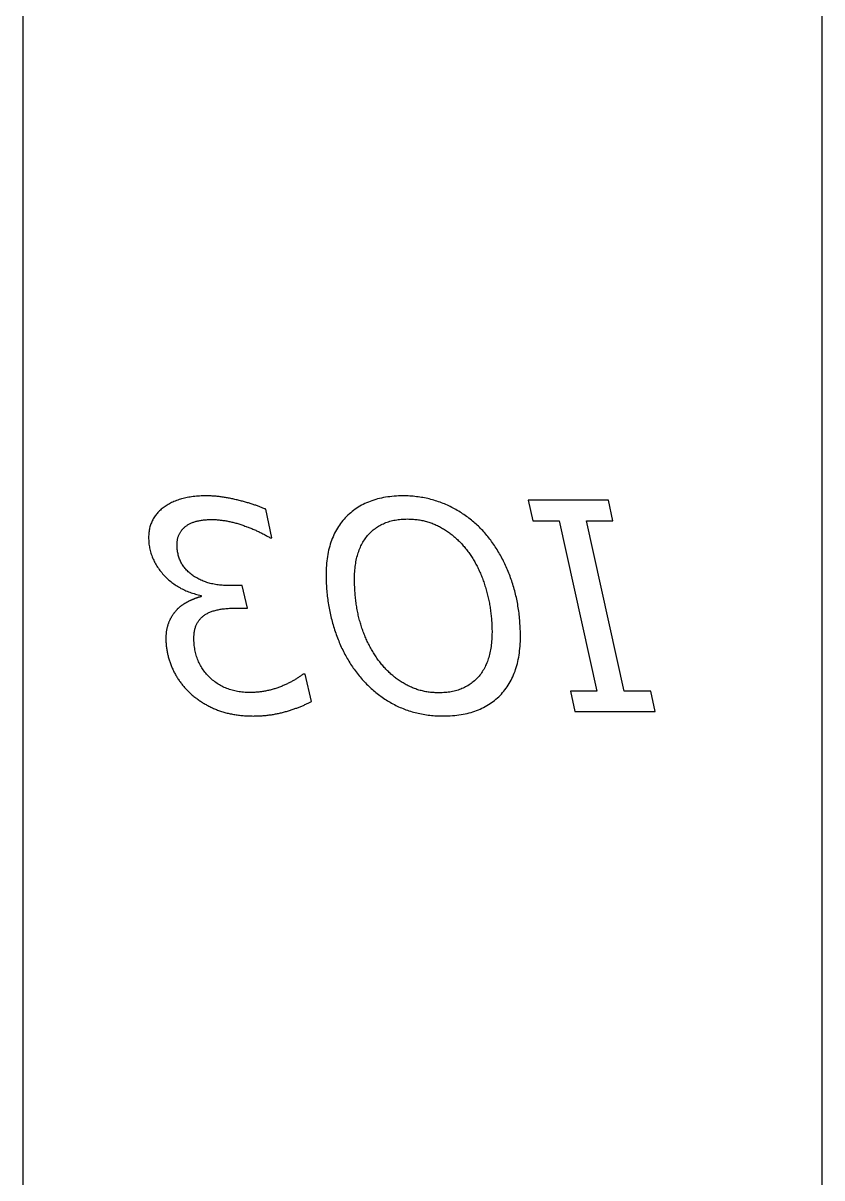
# Model space of a CAD drawing. Extents: x 0.1 to 3.8, y 0.1 to 10.9.
# Drawn here: x 1.969 to 3.844, y 5.494 to 8.206 of the extents above; entities that cross this region are included whole.
import ezdxf

# ---------------------------------------------------------------- set-up
doc = ezdxf.new("R2010")
doc.units = 0
doc.layers.add('CAPA_1', color=7, linetype='CONTINUOUS')

msp = doc.modelspace()

# ---------------------------------------------------------------- linework, layer by layer
at = {"layer": 'CAPA_1', "color": 7}
for points in [[(1.9687, 10.918), (3.8444, 10.918), (3.8444, 1.0423), (1.9687, 1.0423)], [(3.2646, 6.5887), (3.453, 6.5887), (3.4425, 6.637), (3.3802, 6.637), (3.2914, 7.0367), (3.3537, 7.0367), (3.3431, 7.085), (3.1547, 7.085), (3.1653, 7.0367), (3.2275, 7.0367), (3.3163, 6.637), (3.254, 6.637)], [(2.6802, 6.9093)], [(2.8012, 6.7121)]]:
    msp.add_lwpolyline(points, close=True, dxfattribs=at)
for points in [[(2.3988, 7.0954), (2.3948, 7.0954), (2.3908, 7.0953), (2.3869, 7.0951), (2.383, 7.0949), (2.3792, 7.0947), (2.3755, 7.0944), (2.3718, 7.094), (2.3681, 7.0936), (2.3645, 7.0932), (2.361, 7.0926), (2.3575, 7.0921), (2.3541, 7.0914), (2.3508, 7.0907), (2.3475, 7.09), (2.3442, 7.0892), (2.341, 7.0884), (2.3379, 7.0875), (2.3348, 7.0865), (2.3318, 7.0855), (2.3288, 7.0844), (2.3259, 7.0833), (2.323, 7.0821), (2.3202, 7.0809), (2.3175, 7.0796), (2.3148, 7.0782), (2.3122, 7.0768), (2.3096, 7.0754), (2.3071, 7.0739), (2.3046, 7.0723), (2.3022, 7.0707), (2.2998, 7.069)], [(2.4739, 7.0852), (2.4713, 7.0858), (2.4688, 7.0864), (2.4662, 7.087), (2.4637, 7.0876), (2.4612, 7.0882), (2.4587, 7.0887), (2.4562, 7.0893), (2.4537, 7.0898), (2.4512, 7.0902), (2.4487, 7.0907), (2.4463, 7.0911), (2.4438, 7.0915), (2.4414, 7.0919), (2.4389, 7.0923), (2.4365, 7.0927), (2.4341, 7.093), (2.4317, 7.0933), (2.4293, 7.0936), (2.4269, 7.0939), (2.4245, 7.0941), (2.4221, 7.0943), (2.4197, 7.0945), (2.4174, 7.0947), (2.415, 7.0949), (2.4127, 7.095), (2.4104, 7.0951), (2.408, 7.0952), (2.4057, 7.0953), (2.4034, 7.0953), (2.4011, 7.0954), (2.3988, 7.0954)], [(2.5387, 7.0638), (2.537, 7.0646), (2.5353, 7.0653), (2.5336, 7.066), (2.5319, 7.0668), (2.5301, 7.0675), (2.5283, 7.0682), (2.5265, 7.069), (2.5246, 7.0697), (2.5227, 7.0704), (2.5208, 7.0711), (2.5188, 7.0718), (2.5169, 7.0725), (2.5148, 7.0732), (2.5128, 7.0739), (2.5108, 7.0746), (2.5087, 7.0753), (2.5065, 7.076), (2.5044, 7.0767), (2.5022, 7.0774), (2.5, 7.078), (2.4978, 7.0787), (2.4955, 7.0794), (2.4932, 7.08), (2.4909, 7.0807), (2.4886, 7.0813), (2.4862, 7.082), (2.4838, 7.0826), (2.4813, 7.0833), (2.4789, 7.0839), (2.4764, 7.0845), (2.4739, 7.0852)], [(2.8612, 7.0953), (2.8558, 7.0953), (2.8505, 7.0951), (2.8452, 7.0949), (2.84, 7.0945), (2.8349, 7.0941), (2.8298, 7.0935), (2.8249, 7.0929), (2.82, 7.0921), (2.8152, 7.0913), (2.8104, 7.0903), (2.8058, 7.0892), (2.8012, 7.0881), (2.7967, 7.0868), (2.7922, 7.0855), (2.7879, 7.084), (2.7836, 7.0825), (2.7794, 7.0808), (2.7752, 7.079), (2.7712, 7.0772), (2.7672, 7.0752), (2.7633, 7.0732), (2.7595, 7.071), (2.7557, 7.0687), (2.752, 7.0664), (2.7484, 7.0639), (2.7449, 7.0613), (2.7414, 7.0587), (2.7381, 7.0559), (2.7348, 7.053), (2.7315, 7.0501), (2.7284, 7.047)], [(2.9752, 7.0684), (2.9719, 7.0701), (2.9685, 7.0717), (2.9651, 7.0733), (2.9616, 7.0749), (2.9582, 7.0764), (2.9547, 7.0778), (2.9512, 7.0792), (2.9477, 7.0805), (2.9442, 7.0817), (2.9406, 7.083), (2.9371, 7.0841), (2.9335, 7.0852), (2.9298, 7.0862), (2.9262, 7.0872), (2.9226, 7.0881), (2.9189, 7.089), (2.9152, 7.0898), (2.9115, 7.0906), (2.9077, 7.0913), (2.904, 7.0919), (2.9002, 7.0925), (2.8964, 7.0931), (2.8926, 7.0935), (2.8887, 7.094), (2.8848, 7.0943), (2.881, 7.0946), (2.8771, 7.0949), (2.8731, 7.0951), (2.8692, 7.0952), (2.8652, 7.0953), (2.8612, 7.0953)], [(2.2998, 7.069), (2.2975, 7.0673), (2.2953, 7.0656), (2.2931, 7.0638), (2.291, 7.062), (2.289, 7.0601), (2.2871, 7.0583), (2.2852, 7.0563), (2.2834, 7.0543), (2.2817, 7.0523), (2.2801, 7.0503), (2.2786, 7.0482), (2.2771, 7.046), (2.2757, 7.0438), (2.2744, 7.0416), (2.2731, 7.0394), (2.2719, 7.0371), (2.2708, 7.0347), (2.2698, 7.0323), (2.2689, 7.0299), (2.268, 7.0275), (2.2672, 7.025), (2.2665, 7.0224), (2.2658, 7.0198), (2.2653, 7.0172), (2.2648, 7.0145), (2.2644, 7.0118), (2.264, 7.0091), (2.2637, 7.0063), (2.2636, 7.0035), (2.2634, 7.0006), (2.2634, 6.9977)], [(2.5492, 6.9965), (2.5524, 6.9965), (2.5387, 7.0638)], [(3.0621, 6.9971), (3.0598, 6.9999), (3.0575, 7.0027), (3.0552, 7.0055), (3.0528, 7.0083), (3.0503, 7.011), (3.0479, 7.0137), (3.0454, 7.0163), (3.0429, 7.0189), (3.0403, 7.0215), (3.0377, 7.024), (3.0351, 7.0265), (3.0324, 7.0289), (3.0297, 7.0313), (3.027, 7.0337), (3.0242, 7.036), (3.0214, 7.0383), (3.0186, 7.0406), (3.0157, 7.0428), (3.0128, 7.045), (3.0099, 7.0472), (3.0069, 7.0493), (3.0039, 7.0514), (3.0008, 7.0534), (2.9978, 7.0554), (2.9947, 7.0574), (2.9915, 7.0593), (2.9883, 7.0612), (2.9851, 7.063), (2.9819, 7.0648), (2.9786, 7.0666), (2.9752, 7.0684)], [(2.3509, 7.0242), (2.3523, 7.0252), (2.3536, 7.0261), (2.3551, 7.0271), (2.3565, 7.0279), (2.358, 7.0288), (2.3596, 7.0296), (2.3612, 7.0304), (2.3628, 7.0312), (2.3644, 7.0319), (2.3662, 7.0326), (2.3679, 7.0333), (2.3697, 7.0339), (2.3715, 7.0345), (2.3734, 7.0351), (2.3753, 7.0356), (2.3773, 7.0361), (2.3793, 7.0366), (2.3813, 7.0371), (2.3834, 7.0375), (2.3855, 7.0378), (2.3877, 7.0382), (2.3899, 7.0385), (2.3921, 7.0388), (2.3944, 7.039), (2.3968, 7.0392), (2.3991, 7.0394), (2.4015, 7.0395), (2.404, 7.0397), (2.4065, 7.0397), (2.409, 7.0398), (2.4116, 7.0398)], [(2.4116, 7.0398), (2.4137, 7.0398), (2.4159, 7.0398), (2.4181, 7.0397), (2.4202, 7.0396), (2.4224, 7.0395), (2.4246, 7.0393), (2.4268, 7.0392), (2.429, 7.039), (2.4313, 7.0387), (2.4335, 7.0385), (2.4357, 7.0382), (2.438, 7.0379), (2.4402, 7.0376), (2.4425, 7.0372), (2.4448, 7.0368), (2.4471, 7.0364), (2.4494, 7.036), (2.4517, 7.0355), (2.454, 7.035), (2.4563, 7.0345), (2.4586, 7.034), (2.461, 7.0334), (2.4633, 7.0328), (2.4657, 7.0322), (2.4681, 7.0316), (2.4704, 7.0309), (2.4728, 7.0302), (2.4752, 7.0295), (2.4776, 7.0287), (2.4801, 7.0279), (2.4825, 7.0271)], [(2.4825, 7.0271), (2.4849, 7.0263), (2.4873, 7.0255), (2.4897, 7.0246), (2.4921, 7.0238), (2.4944, 7.0229), (2.4968, 7.022), (2.4991, 7.0211), (2.5014, 7.0202), (2.5036, 7.0193), (2.5059, 7.0184), (2.5081, 7.0175), (2.5104, 7.0165), (2.5126, 7.0156), (2.5148, 7.0146), (2.5169, 7.0136), (2.5191, 7.0126), (2.5212, 7.0116), (2.5233, 7.0106), (2.5254, 7.0096), (2.5275, 7.0086), (2.5296, 7.0075), (2.5316, 7.0065), (2.5337, 7.0054), (2.5357, 7.0043), (2.5377, 7.0033), (2.5396, 7.0022), (2.5416, 7.001), (2.5435, 6.9999), (2.5454, 6.9988), (2.5474, 6.9976), (2.5492, 6.9965)], [(2.7284, 7.047), (2.7253, 7.0439), (2.7224, 7.0406), (2.7195, 7.0373), (2.7167, 7.0339), (2.7141, 7.0304), (2.7115, 7.0269), (2.7091, 7.0232), (2.7067, 7.0195), (2.7044, 7.0156), (2.7023, 7.0117), (2.7002, 7.0077), (2.6983, 7.0036), (2.6964, 6.9994), (2.6947, 6.9951), (2.693, 6.9908), (2.6915, 6.9864), (2.69, 6.9818), (2.6886, 6.9772), (2.6874, 6.9725), (2.6862, 6.9677), (2.6852, 6.9629), (2.6842, 6.9579), (2.6834, 6.9528), (2.6826, 6.9477), (2.682, 6.9425), (2.6814, 6.9372), (2.681, 6.9318), (2.6806, 6.9263), (2.6804, 6.9207), (2.6802, 6.9151), (2.6802, 6.9093)], [(2.7798, 7.0044), (2.7819, 7.0067), (2.7841, 7.009), (2.7864, 7.0112), (2.7886, 7.0133), (2.791, 7.0153), (2.7934, 7.0172), (2.7958, 7.0191), (2.7984, 7.0209), (2.8009, 7.0226), (2.8035, 7.0242), (2.8062, 7.0258), (2.8089, 7.0273), (2.8117, 7.0287), (2.8146, 7.03), (2.8175, 7.0313), (2.8204, 7.0325), (2.8234, 7.0336), (2.8265, 7.0346), (2.8296, 7.0356), (2.8327, 7.0365), (2.836, 7.0373), (2.8392, 7.038), (2.8426, 7.0386), (2.8459, 7.0392), (2.8494, 7.0397), (2.8529, 7.0401), (2.8564, 7.0405), (2.86, 7.0407), (2.8637, 7.0409), (2.8674, 7.041), (2.8711, 7.0411)], [(2.8711, 7.0411), (2.8741, 7.041), (2.877, 7.041), (2.8799, 7.0409), (2.8828, 7.0407), (2.8856, 7.0405), (2.8885, 7.0402), (2.8913, 7.04), (2.8941, 7.0396), (2.8969, 7.0392), (2.8997, 7.0388), (2.9024, 7.0383), (2.9052, 7.0378), (2.9079, 7.0372), (2.9106, 7.0366), (2.9132, 7.0359), (2.9159, 7.0352), (2.9185, 7.0345), (2.9212, 7.0337), (2.9238, 7.0328), (2.9263, 7.0319), (2.9289, 7.031), (2.9315, 7.03), (2.934, 7.029), (2.9365, 7.0279), (2.939, 7.0268), (2.9415, 7.0256), (2.9439, 7.0244), (2.9463, 7.0232), (2.9488, 7.0218), (2.9512, 7.0205), (2.9535, 7.0191)], [(2.2634, 6.9977), (2.2634, 6.9945), (2.2636, 6.9914), (2.2637, 6.9883), (2.264, 6.9852), (2.2643, 6.9821), (2.2647, 6.979), (2.2652, 6.976), (2.2657, 6.973), (2.2664, 6.97), (2.2671, 6.967), (2.2678, 6.9641), (2.2687, 6.9612), (2.2696, 6.9583), (2.2706, 6.9554), (2.2716, 6.9525), (2.2728, 6.9497), (2.274, 6.9469), (2.2753, 6.9441), (2.2766, 6.9414), (2.278, 6.9386), (2.2795, 6.9359), (2.2811, 6.9332), (2.2827, 6.9306), (2.2845, 6.9279), (2.2863, 6.9253), (2.2881, 6.9227), (2.2901, 6.9201), (2.2921, 6.9176), (2.2942, 6.9151), (2.2963, 6.9125), (2.2985, 6.9101)], [(2.3302, 6.9806), (2.3302, 6.9823), (2.3302, 6.9841), (2.3303, 6.9859), (2.3305, 6.9876), (2.3307, 6.9893), (2.3309, 6.9909), (2.3312, 6.9926), (2.3315, 6.9942), (2.3319, 6.9958), (2.3323, 6.9973), (2.3328, 6.9989), (2.3333, 7.0004), (2.3338, 7.0019), (2.3344, 7.0033), (2.335, 7.0047), (2.3357, 7.0062), (2.3364, 7.0075), (2.3372, 7.0089), (2.338, 7.0102), (2.3388, 7.0115), (2.3397, 7.0128), (2.3406, 7.0141), (2.3416, 7.0153), (2.3426, 7.0165), (2.3437, 7.0177), (2.3448, 7.0188), (2.3459, 7.0199), (2.3471, 7.021), (2.3483, 7.0221), (2.3496, 7.0232), (2.3509, 7.0242)], [(2.7469, 6.9001), (2.7469, 6.9044), (2.747, 6.9087), (2.7472, 6.9129), (2.7475, 6.9171), (2.7478, 6.9212), (2.7481, 6.9252), (2.7486, 6.9292), (2.7491, 6.9331), (2.7497, 6.9369), (2.7503, 6.9407), (2.7511, 6.9444), (2.7518, 6.948), (2.7527, 6.9516), (2.7536, 6.955), (2.7546, 6.9585), (2.7557, 6.9618), (2.7568, 6.9651), (2.758, 6.9684), (2.7593, 6.9715), (2.7606, 6.9746), (2.762, 6.9777), (2.7635, 6.9806), (2.765, 6.9836), (2.7666, 6.9864), (2.7683, 6.9892), (2.77, 6.9919), (2.7719, 6.9945), (2.7737, 6.9971), (2.7757, 6.9996), (2.7777, 7.002), (2.7798, 7.0044)], [(2.9535, 7.0191), (2.9559, 7.0177), (2.9582, 7.0162), (2.9605, 7.0148), (2.9628, 7.0133), (2.9651, 7.0117), (2.9674, 7.0101), (2.9696, 7.0085), (2.9718, 7.0069), (2.974, 7.0052), (2.9762, 7.0035), (2.9783, 7.0018), (2.9804, 7), (2.9825, 6.9982), (2.9846, 6.9964), (2.9867, 6.9945), (2.9887, 6.9926), (2.9907, 6.9907), (2.9927, 6.9887), (2.9947, 6.9867), (2.9967, 6.9847), (2.9986, 6.9826), (3.0005, 6.9805), (3.0024, 6.9784), (3.0043, 6.9762), (3.0061, 6.974), (3.0079, 6.9718), (3.0098, 6.9695), (3.0115, 6.9672), (3.0133, 6.9649), (3.015, 6.9626), (3.0168, 6.9602)], [(2.3646, 6.9103), (2.3625, 6.912), (2.3603, 6.9137), (2.3583, 6.9155), (2.3563, 6.9173), (2.3544, 6.9191), (2.3526, 6.921), (2.3508, 6.923), (2.3491, 6.9249), (2.3475, 6.9269), (2.346, 6.929), (2.3445, 6.931), (2.3431, 6.9332), (2.3418, 6.9353), (2.3405, 6.9375), (2.3393, 6.9397), (2.3382, 6.942), (2.3372, 6.9443), (2.3362, 6.9466), (2.3353, 6.949), (2.3345, 6.9514), (2.3337, 6.9539), (2.3331, 6.9564), (2.3325, 6.9589), (2.3319, 6.9615), (2.3314, 6.9641), (2.3311, 6.9668), (2.3307, 6.9694), (2.3305, 6.9722), (2.3303, 6.9749), (2.3302, 6.9777), (2.3302, 6.9806)], [(3.1174, 6.8917), (3.1161, 6.8955), (3.1148, 6.8993), (3.1135, 6.903), (3.1121, 6.9067), (3.1107, 6.9104), (3.1093, 6.9141), (3.1078, 6.9177), (3.1063, 6.9213), (3.1048, 6.9249), (3.1032, 6.9284), (3.1016, 6.932), (3.1, 6.9355), (3.0983, 6.939), (3.0966, 6.9424), (3.0949, 6.9458), (3.0931, 6.9492), (3.0913, 6.9526), (3.0894, 6.9559), (3.0875, 6.9593), (3.0856, 6.9626), (3.0836, 6.9658), (3.0816, 6.9691), (3.0796, 6.9723), (3.0775, 6.9755), (3.0754, 6.9786), (3.0733, 6.9818), (3.0711, 6.9849), (3.0689, 6.988), (3.0667, 6.991), (3.0644, 6.994), (3.0621, 6.9971)], [(3.0168, 6.9602), (3.0184, 6.9578), (3.02, 6.9554), (3.0216, 6.953), (3.0232, 6.9505), (3.0247, 6.948), (3.0262, 6.9455), (3.0277, 6.943), (3.0292, 6.9404), (3.0306, 6.9379), (3.032, 6.9353), (3.0334, 6.9326), (3.0348, 6.93), (3.0361, 6.9273), (3.0374, 6.9246), (3.0387, 6.9219), (3.04, 6.9191), (3.0412, 6.9163), (3.0425, 6.9135), (3.0436, 6.9107), (3.0448, 6.9079), (3.046, 6.905), (3.0471, 6.9021), (3.0482, 6.8992), (3.0492, 6.8962), (3.0503, 6.8932), (3.0513, 6.8902), (3.0523, 6.8872), (3.0533, 6.8842), (3.0542, 6.8811), (3.0551, 6.878), (3.056, 6.8749)], [(2.2985, 6.9101), (2.3008, 6.9076), (2.3031, 6.9053), (2.3054, 6.903), (2.3078, 6.9007), (2.3102, 6.8985), (2.3127, 6.8964), (2.3152, 6.8943), (2.3177, 6.8923), (2.3203, 6.8903), (2.3229, 6.8884), (2.3256, 6.8866), (2.3283, 6.8848), (2.331, 6.8831), (2.3338, 6.8814), (2.3366, 6.8798), (2.3394, 6.8782), (2.3423, 6.8767), (2.3452, 6.8753), (2.3482, 6.8739), (2.3512, 6.8725), (2.3542, 6.8713), (2.3573, 6.8701), (2.3604, 6.8689), (2.3635, 6.8678), (2.3667, 6.8668), (2.37, 6.8658), (2.3732, 6.8649), (2.3765, 6.864), (2.3799, 6.8632), (2.3833, 6.8624), (2.3867, 6.8617)], [(2.4531, 6.8846), (2.4496, 6.8846), (2.4462, 6.8847), (2.4428, 6.8849), (2.4395, 6.885), (2.4362, 6.8853), (2.4329, 6.8856), (2.4297, 6.8859), (2.4265, 6.8863), (2.4234, 6.8868), (2.4203, 6.8873), (2.4173, 6.8879), (2.4142, 6.8885), (2.4113, 6.8891), (2.4083, 6.8899), (2.4054, 6.8906), (2.4026, 6.8915), (2.3998, 6.8923), (2.397, 6.8933), (2.3943, 6.8943), (2.3916, 6.8953), (2.3889, 6.8964), (2.3863, 6.8975), (2.3837, 6.8987), (2.3812, 6.9), (2.3787, 6.9013), (2.3763, 6.9027), (2.3739, 6.9041), (2.3715, 6.9055), (2.3692, 6.9071), (2.3669, 6.9086), (2.3646, 6.9103)], [(2.6802, 6.9094), (2.6802, 6.9052), (2.6802, 6.901), (2.6803, 6.8969), (2.6805, 6.8928), (2.6807, 6.8886), (2.6809, 6.8845), (2.6811, 6.8804), (2.6814, 6.8763), (2.6818, 6.8722), (2.6821, 6.8681), (2.6825, 6.8641), (2.683, 6.86), (2.6835, 6.856), (2.684, 6.8519), (2.6846, 6.8479), (2.6852, 6.8439), (2.6858, 6.8398), (2.6865, 6.8358), (2.6872, 6.8319), (2.688, 6.8279), (2.6888, 6.8239), (2.6897, 6.8199), (2.6905, 6.816), (2.6915, 6.812), (2.6924, 6.8081), (2.6934, 6.8042), (2.6945, 6.8003), (2.6955, 6.7964), (2.6967, 6.7925), (2.6978, 6.7886), (2.699, 6.7847)], [(2.7606, 6.7967), (2.7598, 6.7998), (2.7589, 6.8028), (2.7581, 6.8059), (2.7573, 6.809), (2.7566, 6.8121), (2.7558, 6.8153), (2.7551, 6.8184), (2.7545, 6.8216), (2.7538, 6.8248), (2.7532, 6.828), (2.7526, 6.8313), (2.7521, 6.8345), (2.7515, 6.8378), (2.751, 6.8411), (2.7506, 6.8444), (2.7501, 6.8477), (2.7497, 6.8511), (2.7493, 6.8545), (2.749, 6.8579), (2.7486, 6.8613), (2.7483, 6.8647), (2.7481, 6.8681), (2.7478, 6.8716), (2.7476, 6.8751), (2.7474, 6.8786), (2.7473, 6.8821), (2.7471, 6.8857), (2.747, 6.8893), (2.747, 6.8928), (2.7469, 6.8964), (2.7469, 6.9001)], [(3.1365, 6.7647), (3.1365, 6.7691), (3.1364, 6.7735), (3.1363, 6.7778), (3.1362, 6.7821), (3.136, 6.7864), (3.1358, 6.7907), (3.1355, 6.795), (3.1352, 6.7992), (3.1349, 6.8035), (3.1345, 6.8077), (3.1341, 6.8119), (3.1337, 6.8161), (3.1332, 6.8202), (3.1326, 6.8243), (3.132, 6.8285), (3.1314, 6.8325), (3.1308, 6.8366), (3.1301, 6.8407), (3.1293, 6.8447), (3.1285, 6.8487), (3.1277, 6.8527), (3.1269, 6.8567), (3.126, 6.8607), (3.125, 6.8646), (3.1241, 6.8686), (3.123, 6.8725), (3.122, 6.8764), (3.1209, 6.8802), (3.1198, 6.8841), (3.1186, 6.8879), (3.1174, 6.8917)], [(2.4656, 6.8316), (2.4959, 6.8316), (2.4834, 6.8846), (2.4531, 6.8846)], [(3.056, 6.8749), (3.0569, 6.8717), (3.0578, 6.8686), (3.0586, 6.8655), (3.0594, 6.8623), (3.0601, 6.8592), (3.0608, 6.856), (3.0615, 6.8529), (3.0622, 6.8497), (3.0629, 6.8465), (3.0635, 6.8434), (3.0641, 6.8402), (3.0646, 6.837), (3.0651, 6.8338), (3.0656, 6.8306), (3.0661, 6.8274), (3.0666, 6.8242), (3.067, 6.8209), (3.0674, 6.8177), (3.0677, 6.8145), (3.068, 6.8112), (3.0683, 6.808), (3.0686, 6.8047), (3.0689, 6.8015), (3.0691, 6.7982), (3.0693, 6.7949), (3.0694, 6.7916), (3.0695, 6.7884), (3.0696, 6.7851), (3.0697, 6.7818), (3.0698, 6.7785), (3.0698, 6.7751)], [(2.3592, 6.8485), (2.3582, 6.848), (2.3573, 6.8475), (2.3563, 6.847), (2.3553, 6.8466), (2.3544, 6.8461), (2.3534, 6.8456), (2.3525, 6.845), (2.3516, 6.8445), (2.3506, 6.844), (2.3497, 6.8435), (2.3488, 6.8429), (2.3479, 6.8424), (2.347, 6.8418), (2.3462, 6.8412), (2.3453, 6.8407), (2.3444, 6.8401), (2.3436, 6.8395), (2.3427, 6.8389), (2.3419, 6.8383), (2.341, 6.8377), (2.3402, 6.8371), (2.3394, 6.8365), (2.3386, 6.8358), (2.3378, 6.8352), (2.337, 6.8345), (2.3362, 6.8339), (2.3354, 6.8332), (2.3347, 6.8325), (2.3339, 6.8319), (2.3331, 6.8312), (2.3324, 6.8305)], [(2.3867, 6.8587), (2.3859, 6.8585), (2.3851, 6.8583), (2.3842, 6.858), (2.3834, 6.8578), (2.3826, 6.8576), (2.3818, 6.8573), (2.3809, 6.8571), (2.3801, 6.8568), (2.3792, 6.8566), (2.3784, 6.8563), (2.3775, 6.856), (2.3767, 6.8557), (2.3758, 6.8554), (2.3749, 6.8551), (2.374, 6.8548), (2.3731, 6.8544), (2.3723, 6.8541), (2.3714, 6.8537), (2.3705, 6.8534), (2.3695, 6.853), (2.3686, 6.8526), (2.3677, 6.8523), (2.3668, 6.8519), (2.3659, 6.8515), (2.3649, 6.8511), (2.364, 6.8507), (2.363, 6.8502), (2.3621, 6.8498), (2.3611, 6.8494), (2.3602, 6.8489), (2.3592, 6.8485)], [(2.3867, 6.8617), (2.3867, 6.8587)], [(2.3324, 6.8305), (2.3316, 6.8297), (2.3308, 6.829), (2.3301, 6.8282), (2.3293, 6.8275), (2.3286, 6.8267), (2.3278, 6.8259), (2.3271, 6.825), (2.3264, 6.8242), (2.3257, 6.8234), (2.325, 6.8225), (2.3243, 6.8217), (2.3236, 6.8208), (2.3229, 6.8199), (2.3223, 6.819), (2.3216, 6.8181), (2.321, 6.8172), (2.3203, 6.8162), (2.3197, 6.8153), (2.3191, 6.8143), (2.3185, 6.8133), (2.3179, 6.8123), (2.3173, 6.8113), (2.3167, 6.8103), (2.3161, 6.8093), (2.3155, 6.8083), (2.315, 6.8072), (2.3144, 6.8062), (2.3139, 6.8051), (2.3133, 6.804), (2.3128, 6.8029), (2.3123, 6.8018)], [(2.3698, 6.7619), (2.3698, 6.7642), (2.3699, 6.7664), (2.37, 6.7685), (2.3701, 6.7707), (2.3704, 6.7727), (2.3706, 6.7748), (2.3709, 6.7768), (2.3713, 6.7788), (2.3717, 6.7807), (2.3722, 6.7826), (2.3727, 6.7845), (2.3732, 6.7863), (2.3739, 6.7881), (2.3745, 6.7899), (2.3752, 6.7916), (2.376, 6.7933), (2.3768, 6.795), (2.3776, 6.7966), (2.3785, 6.7982), (2.3795, 6.7997), (2.3805, 6.8012), (2.3815, 6.8027), (2.3826, 6.8041), (2.3837, 6.8055), (2.3849, 6.8069), (2.3862, 6.8082), (2.3874, 6.8095), (2.3888, 6.8107), (2.3902, 6.8119), (2.3916, 6.8131), (2.3931, 6.8142)], [(2.3931, 6.8142), (2.3946, 6.8153), (2.3962, 6.8164), (2.3978, 6.8174), (2.3995, 6.8184), (2.4013, 6.8194), (2.4031, 6.8203), (2.4049, 6.8212), (2.4068, 6.822), (2.4088, 6.8229), (2.4108, 6.8236), (2.4129, 6.8244), (2.415, 6.8251), (2.4172, 6.8257), (2.4194, 6.8264), (2.4217, 6.827), (2.424, 6.8275), (2.4264, 6.8281), (2.4289, 6.8285), (2.4314, 6.829), (2.4339, 6.8294), (2.4365, 6.8298), (2.4392, 6.8301), (2.4419, 6.8304), (2.4447, 6.8307), (2.4475, 6.831), (2.4504, 6.8312), (2.4533, 6.8313), (2.4563, 6.8314), (2.4593, 6.8315), (2.4624, 6.8316), (2.4656, 6.8316)], [(2.3123, 6.8018), (2.3117, 6.8006), (2.3112, 6.7995), (2.3107, 6.7984), (2.3103, 6.7972), (2.3098, 6.796), (2.3094, 6.7948), (2.3089, 6.7936), (2.3085, 6.7924), (2.3082, 6.7912), (2.3078, 6.7899), (2.3074, 6.7887), (2.3071, 6.7874), (2.3068, 6.7861), (2.3065, 6.7848), (2.3062, 6.7835), (2.3059, 6.7822), (2.3057, 6.7808), (2.3054, 6.7795), (2.3052, 6.7781), (2.305, 6.7768), (2.3048, 6.7754), (2.3047, 6.774), (2.3045, 6.7726), (2.3044, 6.7711), (2.3043, 6.7697), (2.3042, 6.7683), (2.3041, 6.7668), (2.304, 6.7653), (2.304, 6.7638), (2.304, 6.7623), (2.304, 6.7608)], [(2.699, 6.7847), (2.7002, 6.7809), (2.7015, 6.777), (2.7027, 6.7732), (2.7041, 6.7695), (2.7054, 6.7657), (2.7068, 6.762), (2.7082, 6.7584), (2.7097, 6.7547), (2.7112, 6.7511), (2.7127, 6.7475), (2.7143, 6.744), (2.7159, 6.7404), (2.7175, 6.7369), (2.7192, 6.7335), (2.7209, 6.73), (2.7226, 6.7266), (2.7244, 6.7232), (2.7262, 6.7199), (2.7281, 6.7166), (2.73, 6.7133), (2.7319, 6.71), (2.7338, 6.7068), (2.7358, 6.7036), (2.7378, 6.7004), (2.7399, 6.6973), (2.742, 6.6942), (2.7441, 6.6911), (2.7463, 6.688), (2.7485, 6.685), (2.7507, 6.682), (2.753, 6.6791)], [(2.8012, 6.7121), (2.7995, 6.7145), (2.7978, 6.717), (2.7961, 6.7195), (2.7945, 6.722), (2.7929, 6.7245), (2.7913, 6.7271), (2.7898, 6.7297), (2.7882, 6.7322), (2.7867, 6.7349), (2.7853, 6.7375), (2.7838, 6.7401), (2.7824, 6.7428), (2.781, 6.7455), (2.7796, 6.7482), (2.7783, 6.7509), (2.777, 6.7536), (2.7757, 6.7563), (2.7745, 6.7591), (2.7732, 6.7619), (2.772, 6.7647), (2.7709, 6.7675), (2.7697, 6.7704), (2.7686, 6.7732), (2.7675, 6.7761), (2.7664, 6.779), (2.7654, 6.7819), (2.7644, 6.7848), (2.7634, 6.7878), (2.7625, 6.7908), (2.7615, 6.7937), (2.7606, 6.7967)], [(2.304, 6.7608), (2.304, 6.7585), (2.304, 6.7561), (2.3041, 6.7538), (2.3042, 6.7515), (2.3044, 6.7491), (2.3045, 6.7468), (2.3047, 6.7445), (2.305, 6.7422), (2.3052, 6.7399), (2.3055, 6.7376), (2.3059, 6.7353), (2.3062, 6.733), (2.3066, 6.7307), (2.307, 6.7285), (2.3075, 6.7262), (2.308, 6.7239), (2.3085, 6.7217), (2.309, 6.7194), (2.3096, 6.7171), (2.3102, 6.7149), (2.3109, 6.7127), (2.3115, 6.7104), (2.3122, 6.7082), (2.313, 6.706), (2.3137, 6.7037), (2.3145, 6.7015), (2.3154, 6.6993), (2.3162, 6.6971), (2.3171, 6.6949), (2.318, 6.6927), (2.319, 6.6905)], [(2.4065, 6.6693), (2.4041, 6.6716), (2.4019, 6.674), (2.3997, 6.6764), (2.3976, 6.6788), (2.3956, 6.6813), (2.3936, 6.6839), (2.3918, 6.6865), (2.39, 6.6891), (2.3883, 6.6918), (2.3866, 6.6945), (2.385, 6.6973), (2.3836, 6.7001), (2.3821, 6.7029), (2.3808, 6.7058), (2.3795, 6.7088), (2.3784, 6.7118), (2.3772, 6.7148), (2.3762, 6.7179), (2.3753, 6.721), (2.3744, 6.7242), (2.3736, 6.7274), (2.3729, 6.7306), (2.3722, 6.7339), (2.3716, 6.7373), (2.3711, 6.7407), (2.3707, 6.7441), (2.3704, 6.7476), (2.3701, 6.7511), (2.3699, 6.7547), (2.3698, 6.7583), (2.3698, 6.7619)], [(3.0698, 6.7751), (3.0697, 6.7708), (3.0696, 6.7664), (3.0695, 6.7622), (3.0692, 6.758), (3.0689, 6.7538), (3.0686, 6.7498), (3.0681, 6.7458), (3.0676, 6.7418), (3.067, 6.738), (3.0664, 6.7341), (3.0657, 6.7304), (3.0649, 6.7267), (3.064, 6.7231), (3.0631, 6.7196), (3.0622, 6.7161), (3.0611, 6.7127), (3.06, 6.7094), (3.0588, 6.7061), (3.0575, 6.7029), (3.0562, 6.6997), (3.0548, 6.6967), (3.0534, 6.6936), (3.0518, 6.6907), (3.0503, 6.6878), (3.0486, 6.685), (3.0469, 6.6823), (3.0451, 6.6796), (3.0432, 6.677), (3.0413, 6.6744), (3.0393, 6.6719), (3.0372, 6.6695)], [(3.0886, 6.6267), (3.0917, 6.6299), (3.0946, 6.6332), (3.0974, 6.6365), (3.1002, 6.64), (3.1028, 6.6435), (3.1054, 6.6471), (3.1078, 6.6508), (3.1102, 6.6546), (3.1124, 6.6584), (3.1145, 6.6624), (3.1166, 6.6664), (3.1185, 6.6705), (3.1204, 6.6747), (3.1221, 6.679), (3.1238, 6.6833), (3.1253, 6.6878), (3.1268, 6.6923), (3.1281, 6.697), (3.1293, 6.7017), (3.1305, 6.7064), (3.1315, 6.7113), (3.1325, 6.7163), (3.1333, 6.7213), (3.1341, 6.7265), (3.1347, 6.7317), (3.1353, 6.737), (3.1357, 6.7424), (3.1361, 6.7478), (3.1363, 6.7534), (3.1365, 6.759), (3.1365, 6.7647)], [(2.8635, 6.6545), (2.8611, 6.6559), (2.8587, 6.6573), (2.8564, 6.6588), (2.8541, 6.6603), (2.8518, 6.6618), (2.8496, 6.6634), (2.8473, 6.665), (2.8451, 6.6666), (2.843, 6.6683), (2.8408, 6.6699), (2.8387, 6.6716), (2.8366, 6.6734), (2.8345, 6.6752), (2.8324, 6.677), (2.8304, 6.6788), (2.8284, 6.6806), (2.8264, 6.6825), (2.8244, 6.6844), (2.8225, 6.6864), (2.8206, 6.6884), (2.8187, 6.6904), (2.8168, 6.6924), (2.815, 6.6945), (2.8132, 6.6966), (2.8114, 6.6987), (2.8096, 6.7009), (2.8079, 6.7031), (2.8062, 6.7053), (2.8045, 6.7075), (2.8028, 6.7098), (2.8012, 6.7121)], [(2.319, 6.6905), (2.32, 6.6884), (2.321, 6.6862), (2.322, 6.6841), (2.323, 6.682), (2.3241, 6.6799), (2.3252, 6.6779), (2.3263, 6.6758), (2.3275, 6.6738), (2.3287, 6.6718), (2.3299, 6.6698), (2.3311, 6.6678), (2.3323, 6.6659), (2.3336, 6.6639), (2.3349, 6.662), (2.3362, 6.6601), (2.3375, 6.6583), (2.3389, 6.6564), (2.3403, 6.6546), (2.3417, 6.6528), (2.3431, 6.651), (2.3446, 6.6492), (2.3461, 6.6474), (2.3476, 6.6457), (2.3491, 6.644), (2.3507, 6.6423), (2.3522, 6.6406), (2.3538, 6.6389), (2.3555, 6.6373), (2.3571, 6.6357), (2.3588, 6.6341), (2.3605, 6.6325)], [(2.6262, 6.6766), (2.6248, 6.6755), (2.6233, 6.6744), (2.6218, 6.6733), (2.6203, 6.6722), (2.6188, 6.6711), (2.6172, 6.6701), (2.6157, 6.669), (2.6141, 6.668), (2.6125, 6.6669), (2.6108, 6.6659), (2.6092, 6.6649), (2.6075, 6.6638), (2.6057, 6.6628), (2.604, 6.6618), (2.6023, 6.6608), (2.6005, 6.6599), (2.5987, 6.6589), (2.5968, 6.6579), (2.595, 6.657), (2.5931, 6.656), (2.5912, 6.6551), (2.5893, 6.6542), (2.5873, 6.6533), (2.5854, 6.6524), (2.5834, 6.6515), (2.5814, 6.6506), (2.5793, 6.6497), (2.5773, 6.6488), (2.5752, 6.648), (2.5731, 6.6471), (2.5709, 6.6463)], [(2.646, 6.6127), (2.631, 6.6766), (2.6262, 6.6766)], [(2.753, 6.6791), (2.7553, 6.676), (2.7577, 6.6731), (2.7602, 6.6701), (2.7626, 6.6673), (2.7651, 6.6644), (2.7676, 6.6616), (2.7702, 6.6589), (2.7727, 6.6561), (2.7754, 6.6535), (2.778, 6.6508), (2.7807, 6.6482), (2.7834, 6.6457), (2.7861, 6.6432), (2.7889, 6.6407), (2.7916, 6.6383), (2.7945, 6.6359), (2.7973, 6.6335), (2.8002, 6.6312), (2.8031, 6.629), (2.8061, 6.6268), (2.809, 6.6246), (2.812, 6.6224), (2.8151, 6.6203), (2.8182, 6.6183), (2.8213, 6.6163), (2.8244, 6.6143), (2.8275, 6.6124), (2.8307, 6.6105), (2.8339, 6.6087), (2.8372, 6.6069), (2.8405, 6.6051)], [(2.5007, 6.6336), (2.497, 6.6337), (2.4934, 6.6338), (2.4898, 6.6339), (2.4862, 6.6342), (2.4827, 6.6345), (2.4792, 6.6349), (2.4758, 6.6354), (2.4724, 6.636), (2.4691, 6.6366), (2.4658, 6.6373), (2.4625, 6.6381), (2.4593, 6.639), (2.4561, 6.6399), (2.453, 6.6409), (2.4499, 6.642), (2.4469, 6.6431), (2.4439, 6.6443), (2.4409, 6.6456), (2.438, 6.647), (2.4352, 6.6485), (2.4323, 6.65), (2.4296, 6.6516), (2.4268, 6.6532), (2.4241, 6.655), (2.4215, 6.6568), (2.4189, 6.6587), (2.4163, 6.6607), (2.4138, 6.6627), (2.4113, 6.6648), (2.4089, 6.667), (2.4065, 6.6693)], [(2.5709, 6.6463), (2.5688, 6.6455), (2.5666, 6.6447), (2.5645, 6.6439), (2.5623, 6.6432), (2.5601, 6.6425), (2.5579, 6.6419), (2.5558, 6.6412), (2.5536, 6.6406), (2.5513, 6.64), (2.5491, 6.6394), (2.5469, 6.6389), (2.5447, 6.6384), (2.5424, 6.6379), (2.5402, 6.6374), (2.5379, 6.637), (2.5356, 6.6366), (2.5334, 6.6362), (2.5311, 6.6358), (2.5288, 6.6355), (2.5265, 6.6352), (2.5242, 6.6349), (2.5219, 6.6347), (2.5196, 6.6345), (2.5172, 6.6343), (2.5149, 6.6341), (2.5125, 6.6339), (2.5102, 6.6338), (2.5078, 6.6337), (2.5055, 6.6337), (2.5031, 6.6336), (2.5007, 6.6336)], [(2.9452, 6.6328), (2.9423, 6.6328), (2.9395, 6.6329), (2.9366, 6.633), (2.9337, 6.6332), (2.9309, 6.6334), (2.9281, 6.6336), (2.9253, 6.6339), (2.9225, 6.6343), (2.9198, 6.6346), (2.917, 6.6351), (2.9143, 6.6355), (2.9116, 6.6361), (2.9089, 6.6366), (2.9063, 6.6372), (2.9036, 6.6379), (2.901, 6.6386), (2.8983, 6.6393), (2.8957, 6.6401), (2.8932, 6.641), (2.8906, 6.6418), (2.888, 6.6428), (2.8855, 6.6437), (2.883, 6.6447), (2.8805, 6.6458), (2.878, 6.6469), (2.8755, 6.6481), (2.8731, 6.6492), (2.8707, 6.6505), (2.8682, 6.6518), (2.8659, 6.6531), (2.8635, 6.6545)], [(3.0372, 6.6695), (3.0351, 6.6672), (3.0329, 6.6649), (3.0306, 6.6627), (3.0283, 6.6606), (3.0259, 6.6586), (3.0235, 6.6567), (3.021, 6.6548), (3.0185, 6.653), (3.0159, 6.6513), (3.0133, 6.6496), (3.0106, 6.6481), (3.0078, 6.6466), (3.005, 6.6452), (3.0022, 6.6438), (2.9992, 6.6426), (2.9963, 6.6414), (2.9933, 6.6403), (2.9902, 6.6393), (2.987, 6.6383), (2.9839, 6.6374), (2.9806, 6.6366), (2.9773, 6.6359), (2.974, 6.6353), (2.9706, 6.6347), (2.9671, 6.6342), (2.9636, 6.6338), (2.96, 6.6334), (2.9564, 6.6332), (2.9527, 6.633), (2.949, 6.6329), (2.9452, 6.6328)], [(2.3605, 6.6325), (2.3605, 6.6324)], [(2.3605, 6.6324), (2.3623, 6.6307), (2.3642, 6.6291), (2.366, 6.6275), (2.3679, 6.626), (2.3698, 6.6244), (2.3717, 6.6229), (2.3736, 6.6214), (2.3756, 6.6199), (2.3775, 6.6184), (2.3795, 6.617), (2.3815, 6.6156), (2.3835, 6.6142), (2.3856, 6.6129), (2.3876, 6.6115), (2.3897, 6.6102), (2.3918, 6.6089), (2.3939, 6.6076), (2.396, 6.6064), (2.3982, 6.6052), (2.4003, 6.604), (2.4025, 6.6028), (2.4047, 6.6017), (2.4069, 6.6005), (2.4092, 6.5994), (2.4114, 6.5983), (2.4137, 6.5973), (2.416, 6.5962), (2.4183, 6.5952), (2.4206, 6.5942), (2.423, 6.5933), (2.4253, 6.5923)], [(2.9558, 6.5784), (2.9612, 6.5785), (2.9666, 6.5786), (2.9719, 6.5789), (2.9771, 6.5792), (2.9822, 6.5797), (2.9873, 6.5802), (2.9922, 6.5809), (2.9971, 6.5816), (3.002, 6.5825), (3.0067, 6.5835), (3.0114, 6.5845), (3.016, 6.5857), (3.0205, 6.5869), (3.0249, 6.5883), (3.0293, 6.5897), (3.0336, 6.5913), (3.0378, 6.593), (3.0419, 6.5947), (3.046, 6.5966), (3.05, 6.5985), (3.0539, 6.6006), (3.0577, 6.6028), (3.0614, 6.605), (3.0651, 6.6074), (3.0687, 6.6099), (3.0722, 6.6124), (3.0756, 6.6151), (3.079, 6.6178), (3.0823, 6.6207), (3.0855, 6.6237), (3.0886, 6.6267)], [(2.4253, 6.5923), (2.4277, 6.5915), (2.4301, 6.5906), (2.4325, 6.5898), (2.4349, 6.589), (2.4374, 6.5882), (2.4399, 6.5874), (2.4424, 6.5867), (2.4449, 6.5861), (2.4475, 6.5854), (2.45, 6.5848), (2.4526, 6.5842), (2.4553, 6.5836), (2.4579, 6.5831), (2.4606, 6.5826), (2.4633, 6.5821), (2.466, 6.5816), (2.4688, 6.5812), (2.4716, 6.5808), (2.4744, 6.5804), (2.4772, 6.5801), (2.4801, 6.5798), (2.4829, 6.5795), (2.4858, 6.5793), (2.4888, 6.5791), (2.4917, 6.5789), (2.4947, 6.5787), (2.4977, 6.5786), (2.5007, 6.5785), (2.5038, 6.5784), (2.5068, 6.5784), (2.5099, 6.5783)], [(2.585, 6.5887), (2.5873, 6.5893), (2.5896, 6.59), (2.5919, 6.5907), (2.5941, 6.5914), (2.5963, 6.5921), (2.5985, 6.5928), (2.6007, 6.5935), (2.6029, 6.5942), (2.605, 6.5949), (2.6071, 6.5956), (2.6092, 6.5964), (2.6113, 6.5971), (2.6133, 6.5979), (2.6153, 6.5986), (2.6173, 6.5994), (2.6193, 6.6002), (2.6212, 6.6009), (2.6231, 6.6017), (2.625, 6.6025), (2.6269, 6.6033), (2.6288, 6.6041), (2.6306, 6.605), (2.6324, 6.6058), (2.6342, 6.6066), (2.6359, 6.6075), (2.6377, 6.6083), (2.6394, 6.6092), (2.6411, 6.61), (2.6427, 6.6109), (2.6444, 6.6118), (2.646, 6.6127)], [(2.8405, 6.6051), (2.8438, 6.6034), (2.8471, 6.6018), (2.8505, 6.6002), (2.8539, 6.5987), (2.8573, 6.5972), (2.8608, 6.5958), (2.8642, 6.5944), (2.8677, 6.5931), (2.8713, 6.5919), (2.8748, 6.5907), (2.8784, 6.5895), (2.882, 6.5884), (2.8856, 6.5874), (2.8893, 6.5864), (2.893, 6.5855), (2.8967, 6.5847), (2.9005, 6.5839), (2.9042, 6.5831), (2.908, 6.5824), (2.9119, 6.5818), (2.9157, 6.5812), (2.9196, 6.5807), (2.9235, 6.5802), (2.9274, 6.5798), (2.9314, 6.5794), (2.9354, 6.5791), (2.9394, 6.5789), (2.9435, 6.5787), (2.9475, 6.5785), (2.9516, 6.5785), (2.9558, 6.5784)], [(2.5099, 6.5783), (2.5124, 6.5784), (2.5149, 6.5784), (2.5174, 6.5784), (2.5199, 6.5785), (2.5224, 6.5786), (2.5248, 6.5787), (2.5273, 6.5789), (2.5297, 6.579), (2.5322, 6.5792), (2.5346, 6.5794), (2.5371, 6.5796), (2.5395, 6.5799), (2.542, 6.5802), (2.5444, 6.5805), (2.5468, 6.5808), (2.5492, 6.5811), (2.5517, 6.5814), (2.5541, 6.5818), (2.5565, 6.5822), (2.5589, 6.5826), (2.5613, 6.5831), (2.5637, 6.5835), (2.5661, 6.584), (2.5684, 6.5845), (2.5708, 6.5851), (2.5732, 6.5856), (2.5756, 6.5862), (2.5779, 6.5868), (2.5803, 6.5874), (2.5826, 6.588), (2.585, 6.5887)]]:
    msp.add_lwpolyline(points, dxfattribs=at)

doc.saveas('drawing.dxf')
